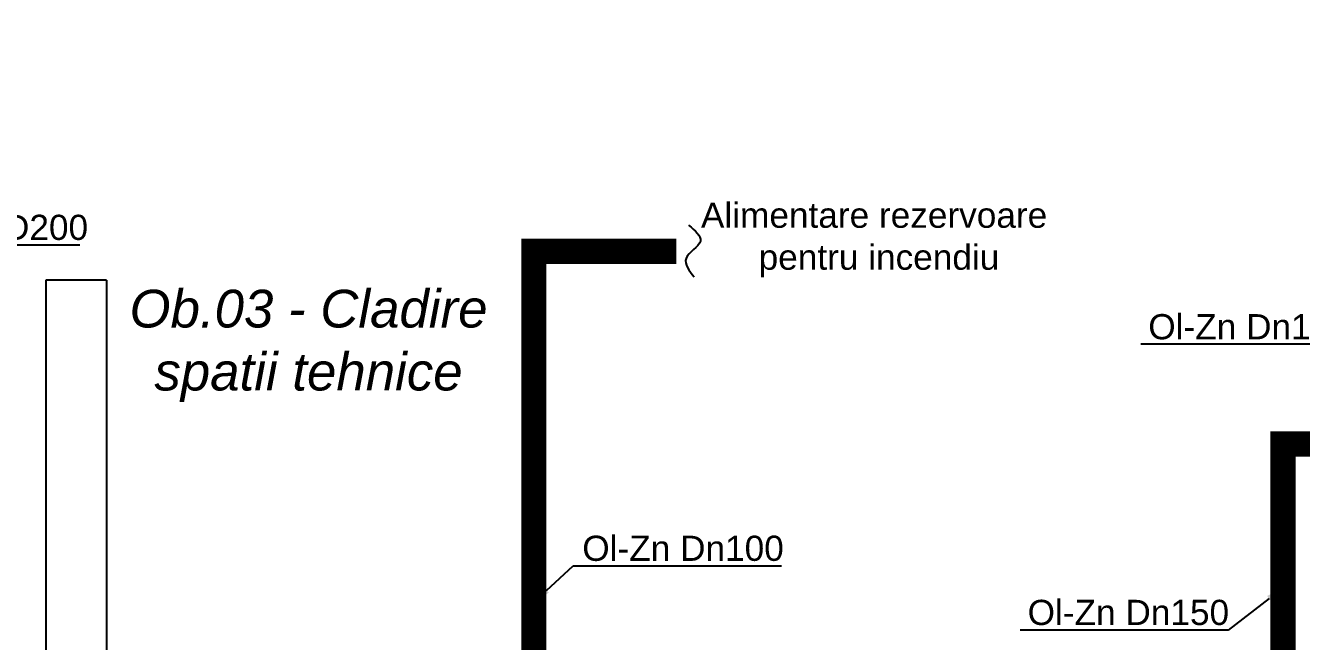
# Model space of a CAD drawing. Header units: millimetres. Extents: x 0 to 53377, y 0 to 36189.
# Drawn here: x 7859 to 12922, y 30902 to 33348 of the extents above; entities that cross this region are included whole.
import ezdxf
from ezdxf import colors
from ezdxf.entities.mleader import LeaderData, LeaderLine
from ezdxf.math import Vec2, Vec3

# ---------------------------------------------------------------- set-up
doc = ezdxf.new("R2010")
doc.units = ezdxf.units.MM
doc.layers.add('MC-SAN-VANE', color=7, linetype='Continuous')
doc.layers.add('SAN-MC-TEXT', color=7, linetype='Continuous')
doc.layers.add('SAN-MC-COLD WATER', color=5, linetype='Continuous', lineweight=30)
doc.styles.add('MC-1_la_050', font='arial.ttf', dxfattribs={"height": 0.1})
doc.styles.get("Standard").update_dxf_attribs({"font": 'arial.ttf'})

msp = doc.modelspace()

# ---------------------------------------------------------------- linework, layer by layer
at = {"layer": 'SAN-MC-COLD WATER', "const_width": 100}
for points in [[(8787.5, 30093.2), (9875.7, 30093.2), (9875.7, 32451.6), (10442, 32451.6)], [(14265, 31685.8), (12848.8, 31685.8), (12848.8, 29544.2), (12275.2, 29544.2)]]:
    msp.add_lwpolyline(points, dxfattribs=at)
at = {"layer": 'SAN-MC-TEXT'}
for p, q in [((7939.9, 32336.3), (7939.9, 26430.2)), ((8179.9, 32336.3), (7939.9, 32336.3)), ((8179.9, 32336.3), (8179.9, 26628.4))]:
    msp.add_line(p, q, dxfattribs=at)
msp.add_spline([(10490.2, 32555.1), (10536.8, 32492.1), (10480.1, 32422.9), (10511.6, 32349.8)], degree=3, dxfattribs=at)

# ---------------------------------------------------------------- texts
for s, insert, char_height, width, attachment_point in [('Alimentare rezervoare\\P pentru incendiu', (11226.2, 32496.5), 100, 3118.212, 5), ('{\\fArial|b0|i1|c0|p34;Ob.03 - Cladire \\Pspatii tehnice}', (8981.8, 32298.8), 150, 2219.766, 2)]:
    msp.add_mtext(s, dxfattribs=dict(at, insert=insert, char_height=char_height, width=width, attachment_point=attachment_point))

# ---------------------------------------------------------------- leaders
at = {"layer": 'MC-SAN-VANE'}
ml = msp.add_multileader_mtext('Standard', dxfattribs=at)
ml.set_content('\\pxi-2,l2,ql;Vas stocare clor', color=256)
ml.set_leader_properties()
ml.build(insert=Vec2(0, 0))
ml.multileader.update_dxf_attribs({"dogleg_length": 0.36, "arrow_head_size": 100})
ctx = ml.context
ctx.base_point, ctx.char_height, ctx.arrow_head_size, ctx.landing_gap_size, ctx.plane_origin = Vec3(29089.7, 33297.2), 100, 100, 0.09, Vec3(31593.9, 33848.5)
notes = []
notes.append((ctx, [(0, (0, 0, 0), (0, 0), (1, 0), 1, [])]))
ctx.mtext.insert, ctx.mtext.width, ctx.mtext.defined_height, ctx.mtext.flow_direction = Vec3(29089.8, 33343), 4738.622, 742.9, 5
at = {"layer": 'SAN-MC-TEXT'}
ml = msp.add_multileader_mtext('Standard', dxfattribs=at)
ml.set_content(' PEHD200', color=256, style='MC-1_la_050')
ml.set_leader_properties()
ml.build(insert=Vec2(0, 0))
ml.multileader.update_dxf_attribs({"text_left_attachment_type": 6, "text_right_attachment_type": 6, "dogleg_length": 0.005, "arrow_head_size": 75})
ctx = ml.context
ctx.base_point, ctx.char_height, ctx.arrow_head_size, ctx.landing_gap_size, ctx.plane_origin = Vec3(7450.6, 32476.6, -2.3), 100, 75, 0, Vec3(4234.5, 33401.7, -2.3)
ctx.left_attachment, ctx.right_attachment, ctx.text_align_type = 6, 6, 1
notes.append((ctx, [(1, (1, 1, 0), (7450.6, 32476.6, -2.3), (1, 0), 0.005, [(0, [(7162, 31742.6, -2.3)], 256, [])])]))
ctx.mtext.insert, ctx.mtext.width, ctx.mtext.alignment, ctx.mtext.flow_direction = Vec3(7777.2, 32596.6, -2.3), 986.995, 2, 5
ml = msp.add_multileader_mtext('Standard', dxfattribs=at)
ml.set_content(' Ol-Zn Dn125', color=256, style='MC-1_la_050')
ml.set_leader_properties()
ml.build(insert=Vec2(0, 0))
ml.multileader.update_dxf_attribs({"text_left_attachment_type": 6, "text_right_attachment_type": 6, "dogleg_length": 0.005, "arrow_head_size": 75})
ctx = ml.context
ctx.base_point, ctx.char_height, ctx.arrow_head_size, ctx.landing_gap_size, ctx.plane_origin = Vec3(12278.3, 32082), 100, 75, 0, Vec3(10269.6, 32132.8)
ctx.left_attachment, ctx.right_attachment, ctx.text_align_type = 6, 6, 1
notes.append((ctx, [(0, (1, 1, 0), (13111.2, 32082), (-1, 0), 0.005, [(0, [(13284.6, 32410.7)], 256, [])])]))
ctx.mtext.insert, ctx.mtext.width, ctx.mtext.alignment, ctx.mtext.flow_direction = Vec3(12694.8, 32202), 986.995, 2, 5
ml = msp.add_multileader_mtext('Standard', dxfattribs=at)
ml.set_content(' Ol-Zn Dn100', color=256, style='MC-1_la_050')
ml.set_leader_properties()
ml.build(insert=Vec2(0, 0))
ml.multileader.update_dxf_attribs({"text_left_attachment_type": 6, "text_right_attachment_type": 6, "dogleg_length": 0.005, "arrow_head_size": 75})
ctx = ml.context
ctx.base_point, ctx.char_height, ctx.arrow_head_size, ctx.landing_gap_size, ctx.plane_origin = Vec3(10032.7, 31202), 100, 75, 0, Vec3(11953.4, 32173.7)
ctx.left_attachment, ctx.right_attachment, ctx.text_align_type = 6, 6, 1
notes.append((ctx, [(0, (1, 1, 0), (10032.7, 31202), (1, 0), 0.005, [(0, [(9871.6, 31053.8)], 256, [])])]))
ctx.mtext.insert, ctx.mtext.width, ctx.mtext.alignment, ctx.mtext.flow_direction = Vec3(10448.7, 31322), 986.995, 2, 5
ml = msp.add_multileader_mtext('Standard', dxfattribs=at)
ml.set_content(' Ol-Zn Dn150', color=256, style='MC-1_la_050')
ml.set_leader_properties()
ml.build(insert=Vec2(0, 0))
ml.multileader.update_dxf_attribs({"text_left_attachment_type": 6, "text_right_attachment_type": 6, "dogleg_length": 0.005, "arrow_head_size": 75})
ctx = ml.context
ctx.base_point, ctx.char_height, ctx.arrow_head_size, ctx.landing_gap_size, ctx.plane_origin = Vec3(11800, 30947.3), 100, 75, 0, Vec3(10770.9, 31584.8)
ctx.left_attachment, ctx.right_attachment, ctx.text_align_type = 6, 6, 1
notes.append((ctx, [(0, (1, 1, 0), (12631.8, 30947.3), (-1, 0), 0.005, [(0, [(12852.7, 31118.7)], 256, [])])]))
ctx.mtext.insert, ctx.mtext.width, ctx.mtext.alignment, ctx.mtext.flow_direction = Vec3(12215.9, 31067.3), 986.995, 2, 5
for ctx, leaders in notes:
    for number, flags, end, landing, length, lines in leaders:
        leader = LeaderData()
        leader.index, (leader.has_last_leader_line, leader.has_dogleg_vector, leader.attachment_direction) = number, flags
        leader.last_leader_point, leader.dogleg_vector, leader.dogleg_length = Vec3(end), Vec3(landing), length
        for number, points, colour, breaks in lines:
            line = LeaderLine()
            line.index, line.vertices, line.color, line.breaks = number, Vec3.list(points), colors.encode_raw_color(colour), breaks
            leader.lines.append(line)
        ctx.leaders.append(leader)

doc.saveas('drawing.dxf')
